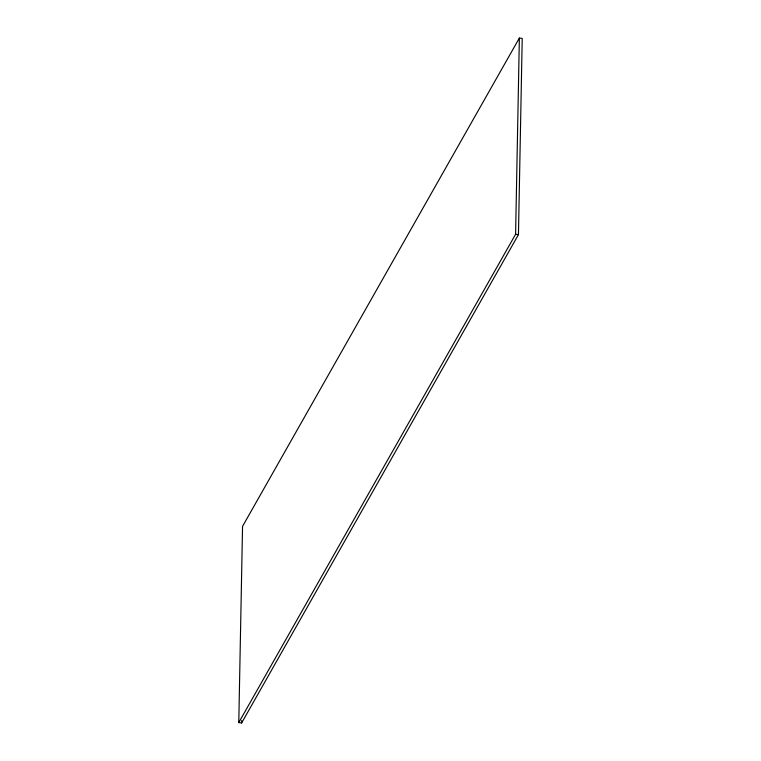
<?xml version="1.0" encoding="UTF-8"?>
<svg xmlns="http://www.w3.org/2000/svg" width="761" height="761" viewBox="0 0 761 761"><rect width="100%" height="100%" fill="white"/><g stroke="black" fill="none" stroke-linecap="round" stroke-linejoin="round"><path stroke-width="1.14" d="M238.783 722.57L242.55 526.355L519.363 38.05L522.217 38.431L518.45 234.645L241.637 722.95L238.783 722.57L515.597 234.264L519.363 38.05M241.637 722.95L241.684 720.581M515.597 234.264L518.45 234.645"/></g></svg>
